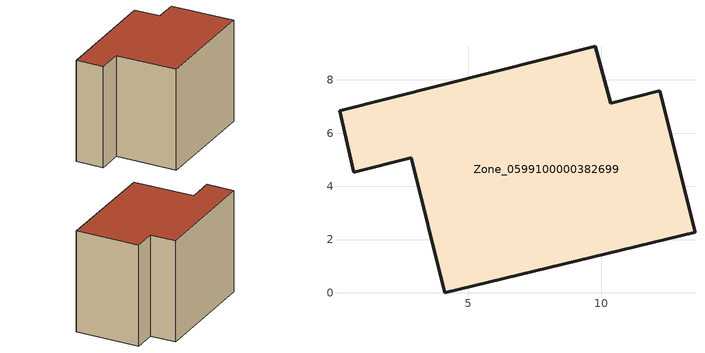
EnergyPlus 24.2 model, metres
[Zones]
Zone_0599100000382699
 floor ground (C_G): 9.78,9.27 10.36,7.12 12.21,7.59 13.53,2.28 4.12,0 2.86,5.07 0.7,4.53 0.17,6.83 z0
 wall outside (C_F): 0.17,6.83 0.7,4.53 2.86,5.07 4.12,0 13.53,2.28 12.21,7.59 10.36,7.12 9.78,9.27 0.17,6.83 z0:8.74
 roof outside (C_R): 2.86,5.07 4.12,0 13.53,2.28 12.21,7.59 10.36,7.12 9.78,9.27 0.17,6.83 0.7,4.53 z8.74
[BUILDING]
Pand.0599100000382699: North Axis=0; Terrain=City; Loads Convergence Tolerance Value=0.04; Temperature Convergence Tolerance Value=0.4; Solar Distribution=FullExterior; Maximum Number of Warmup Days=25; Minimum Number of Warmup Days=1
[Site:Location]
Rotterdam.The.Hague.AP_ZH_NLD Design_Conditions: Latitude=51.96; Longitude=4.45; Time Zone=1; Elevation=-4.5
[SITE:GROUNDTEMPERATURE:BUILDINGSURFACE]
18, 18, 18, 18, 18, 18, 18, 18, 18, 18, 18, 18
[MATERIAL] Thermal Absorptance=0.9; Solar Absorptance=0.7; Visible Absorptance=0.7
Name | Roughness | Thickness | Conductivity | Density | Specific Heat
G.TC.1992-2005 | MediumSmooth | 0.15 | 0.06 | 540 | 1210
F.TC.1992-2005 | Rough | 0.3 | 0.12 | 1920 | 840
R.TC.1992-2005 | MediumRough | 0.2 | 0.08 | 1500 | 1000
[CONSTRUCTION]
C_G: G.TC.1992-2005
C_F: F.TC.1992-2005
C_R: R.TC.1992-2005
[ZONE]
Zone_0599100000382699: Type=1; Multiplier=1; Ceiling Height=Autocalculate; Volume=Autocalculate; Floor Area=autocalculate; Part of Total Floor Area=Yes
[ZONEINFILTRATION:DESIGNFLOWRATE]
Infil_Zone_0599100000382699: Zone or ZoneList or Space or SpaceList=Zone_0599100000382699; Schedule=AlwaysOn; Design Flow Rate Calculation Method=Flow/Area; Flow Rate per Floor Area=0.0015; Constant Term Coefficient=1; Temperature Term Coefficient=0; Velocity Term Coefficient=0; Velocity Squared Term Coefficient=0
[HVACTEMPLATE:ZONE:IDEALLOADSAIRSYSTEM]
Zone_0599100000382699: Maximum Heating Supply Air Temperature=50; Minimum Cooling Supply Air Temperature=13; Maximum Heating Supply Air Humidity Ratio=0.0156; Minimum Cooling Supply Air Humidity Ratio=0.0077; Heating Limit=NoLimit; Cooling Limit=NoLimit; Dehumidification Control Type=ConstantSensibleHeatRatio; Cooling Sensible Heat Ratio=0.7; Dehumidification Setpoint=60; Humidification Control Type=None; Humidification Setpoint=30; Outdoor Air Method=None; Outdoor Air Flow Rate per Person=0.00944; Outdoor Air Flow Rate per Zone Floor Area=0; Outdoor Air Flow Rate per Zone=0; Demand Controlled Ventilation Type=None; Outdoor Air Economizer Type=NoEconomizer; Heat Recovery Type=None; Sensible Heat Recovery Effectiveness=0.7; Latent Heat Recovery Effectiveness=0.65
[ZONECONTROL:THERMOSTAT]
ThermostatControl_Zone_0599100000382699: Zone or ZoneList=Zone_0599100000382699; Control Type Schedule=DualSetpointControlType; Control 1=Thermostat_Zone_0599100000382699; Temperature Difference Between Cutout And Setpoint=0
[THERMOSTATSETPOINT:DUALSETPOINT]
Thermostat_Zone_0599100000382699: Heating Setpoint Temperature Schedule=HeatingSetpoint_Zone_0599100000382699; Cooling Setpoint Temperature Schedule=CoolingSetpoint_Zone_0599100000382699
[SCHEDULE:COMPACT]
HeatingSetpoint_Zone_0599100000382699: Through: 12/31, For: AllDays, Until: 24:00, 21
CoolingSetpoint_Zone_0599100000382699: Through: 12/31, For: AllDays, Until: 24:00, 24
DualSetpointControlType: Through: 12/31, For: AllDays, Until: 24:00, 4
AlwaysOn: Through: 12/31, For: AllDays, Until: 24:00, 1
